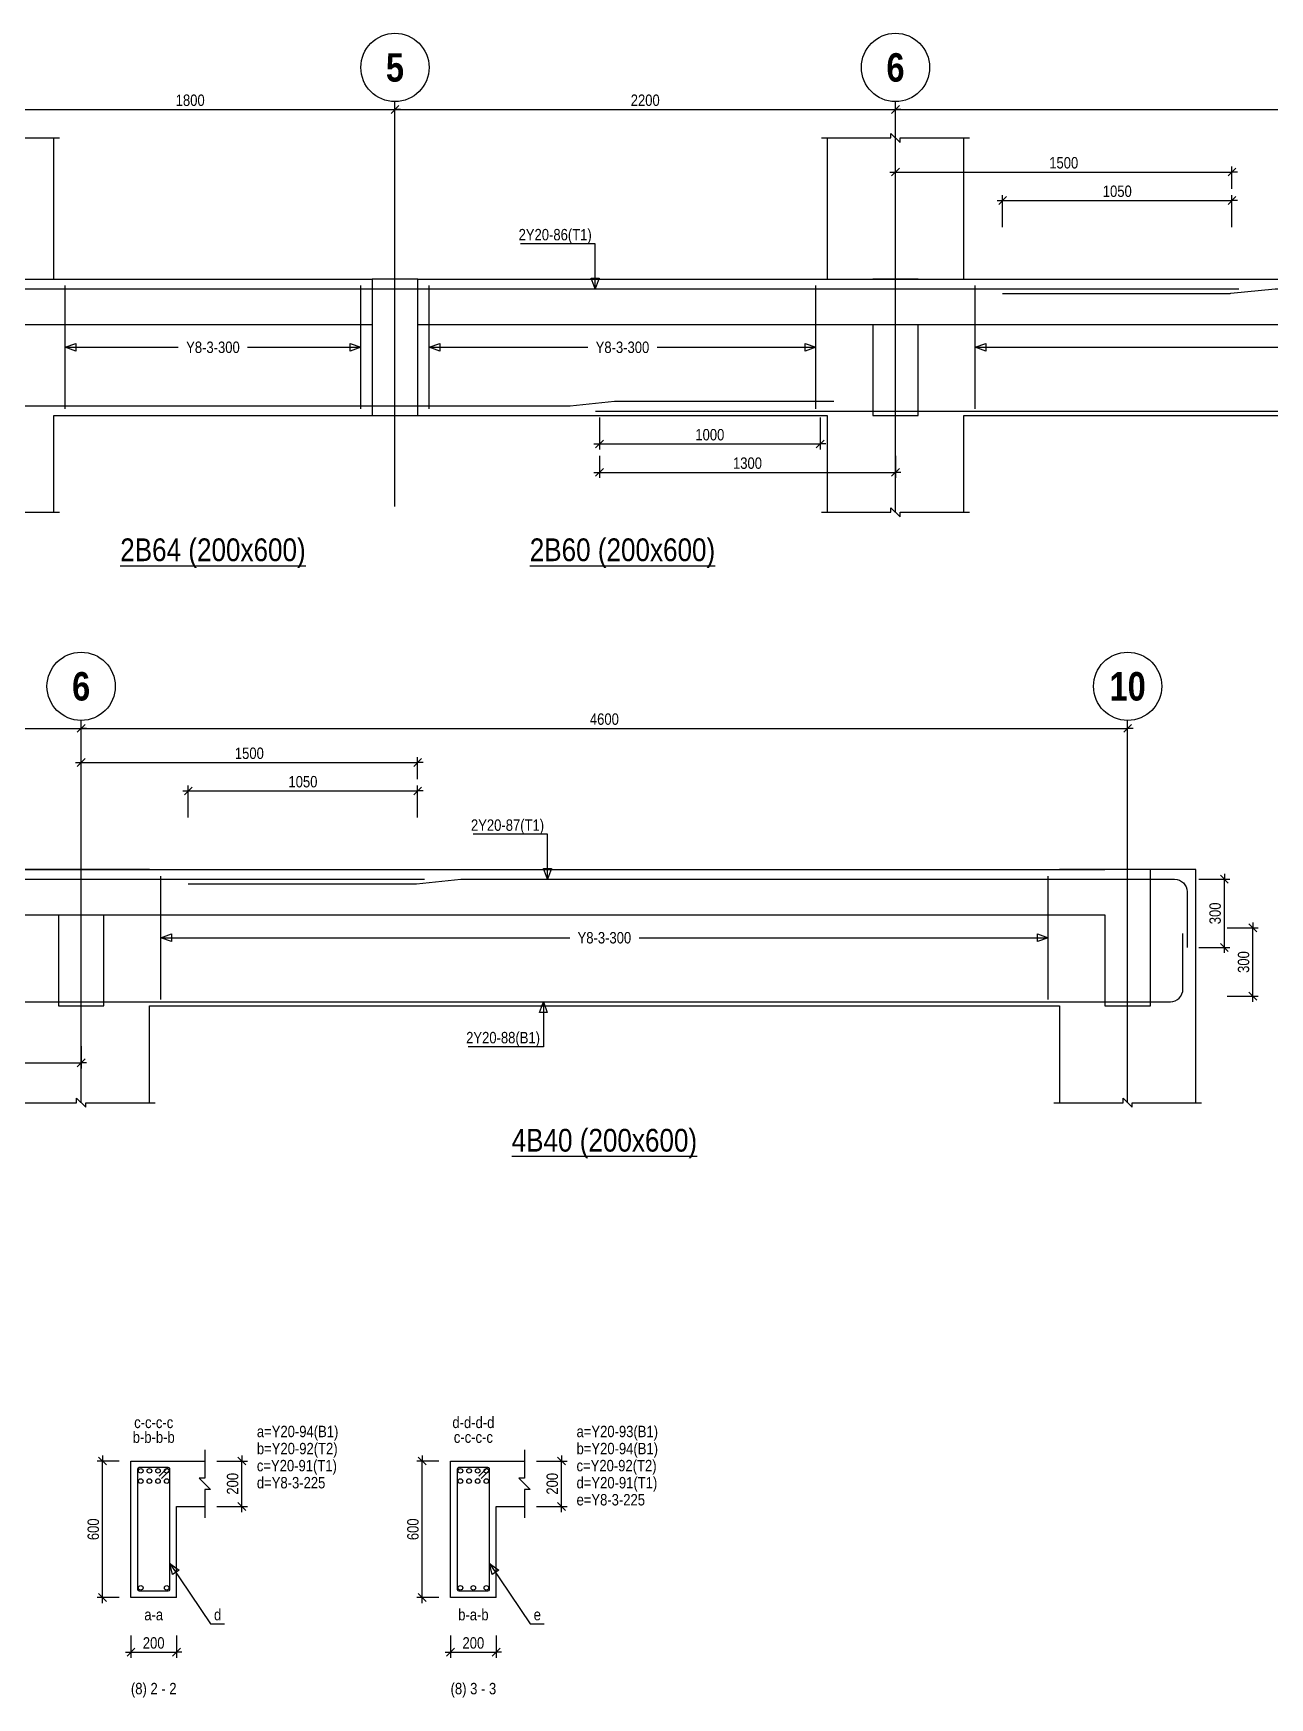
# Model space of a CAD drawing. Extents: x 0 to 206258, y -403073 to 0.
# Drawn here: x 71589 to 82458, y -348394 to -333764 of the extents above; entities that cross this region are included whole.
import ezdxf
from ezdxf.enums import TextEntityAlignment as Align
from ezdxf.lldxf.tags import DXFTag

# ---------------------------------------------------------------- set-up
doc = ezdxf.new("R2010")
doc.units = 0
doc.header["$LTSCALE"] = 1000
for name, color, linetype in [('Axis Circle(Dir 2)', 150, 'Continuous'), ('Axis Label(Dir 1)', 7, 'Continuous'), ('Axis Line(Dir 2)', 150, 'CENTER2'), ('Break Line', 5, 'Continuous'), ('Dimension Line', 5, 'Continuous'), ('Front Elevation Line', 40, 'Continuous'), ('Leader Line', 5, 'Continuous'), ('Link Line', 3, 'Continuous'), ('Rebar Label', 6, 'Continuous'), ('Rebar Line', 7, 'Continuous'), ('Section Label', 1, 'Continuous'), ('Top Rebar Label', 6, 'Continuous'), ('Top Rebar Line', 7, 'Continuous')]:
    doc.layers.add(name, color=color, linetype=linetype)
for name, color, linetype, true_color in [('Back Elevation Line', 191, 'HIDDEN2', 0xd4aaff), ('Beam Label(D)', 94, 'Continuous', 0x008100), ('Beam Line(D)', 112, 'Continuous', 0x00bd5e), ('Link Label', 94, 'Continuous', 0x008100)]:
    doc.layers.add(name, color=color, linetype=linetype, true_color=true_color)
doc.styles.add('Axis Label(Dir 1)', font='ARIALNB.TTF', dxfattribs={"height": 250})
doc.styles.add('Beam Label(D)', font='ARIALN.TTF', dxfattribs={"height": 200})
doc.styles.add('Dimension Text', font='ARIALN.TTF', dxfattribs={"height": 100})
doc.styles.add('Link Label', font='ARIALN.TTF', dxfattribs={"height": 100})
doc.styles.add('Rebar Label', font='ARIALN.TTF', dxfattribs={"height": 100})
doc.styles.add('Section Label', font='ARIALN.TTF', dxfattribs={"height": 100})
doc.styles.add('Top Rebar Label', font='ARIALN.TTF', dxfattribs={"height": 100})
tags = doc.linetypes.add('CENTER2', pattern=[1.125, 0.75, -0.125, 0.125, -0.125]).pattern_tags.tags
tags[10:11] = [DXFTag(74, 4), DXFTag(75, 0), DXFTag(340, '0'), DXFTag(46, 0.0), DXFTag(50, 0.0), DXFTag(44, 0.0), DXFTag(45, 0.0)]
tags[8:9] = [DXFTag(74, 4), DXFTag(75, 0), DXFTag(340, '0'), DXFTag(46, 0.0), DXFTag(50, 0.0), DXFTag(44, 0.0), DXFTag(45, 0.0)]
tags[6:7] = [DXFTag(74, 4), DXFTag(75, 0), DXFTag(340, '0'), DXFTag(46, 0.0), DXFTag(50, 0.0), DXFTag(44, 0.0), DXFTag(45, 0.0)]
tags[4:5] = [DXFTag(74, 4), DXFTag(75, 0), DXFTag(340, '0'), DXFTag(46, 0.0), DXFTag(50, 0.0), DXFTag(44, 0.0), DXFTag(45, 0.0)]
tags = doc.linetypes.add('HIDDEN2', pattern=[0.1875, 0.125, -0.0625]).pattern_tags.tags
tags[6:7] = [DXFTag(74, 4), DXFTag(75, 0), DXFTag(340, '0'), DXFTag(46, 0.0), DXFTag(50, 0.0), DXFTag(44, 0.0), DXFTag(45, 0.0)]
tags[4:5] = [DXFTag(74, 4), DXFTag(75, 0), DXFTag(340, '0'), DXFTag(46, 0.0), DXFTag(50, 0.0), DXFTag(44, 0.0), DXFTag(45, 0.0)]
doc.dimstyles.new('BEAM', dxfattribs={"dimtxt": 100, "dimasz": 30, "dimexe": 48.3, "dimexo": 103.5, "dimgap": 30, "dimtad": 1, "dimtoh": 1, "dimdec": 1, "dimlfac": 0.5, "dimdsep": 46, "dimtxsty": 'Dimension Text', "dimblk": 'PCDIM_TICK', "dimcen": 0.09, "dimclrd": 5, "dimclre": 5, "dimclrt": 5, "dimadec": 1, "dimazin": 0, "dimtp": 1, "dimtm": 1, "dimtfac": 1, "dimtdec": 4, "dimtofl": 0, "dimtmove": 0, "dimatfit": 3, "dimfxl": 1, "dimtolj": 1, "dimtzin": 0, "dimarcsym": 0})

# ---------------------------------------------------------------- blocks, each defined once
blk = doc.blocks.new('PCDIM_TICK')
at = {"layer": 'Dimension Line', "color": 0, "transparency": 33554687}
for p, q in [((1.15, 1.15), (-1.15, -1.15)), ((1.61, 0), (0, 0))]:
    blk.add_line(p, q, dxfattribs=at)
blk = doc.blocks.new('*U4071')
at = {"layer": 'Dimension Line', "color": 5, "true_color": 0x0000ff, "transparency": 16777216}
for p, q in [((71168, -334581), (71168, -334386)), ((71168, -334434), (74768, -334434)), ((74768, -334581), (74768, -334386))]:
    blk.add_line(p, q, dxfattribs=at)
at = {"layer": 'Dimension Line', "color": 5, "true_color": 0x0000ff, "transparency": 16777216, "xscale": 30, "yscale": 30, "rotation": 180.0000000000004}
blk.add_blockref('PCDIM_TICK', (71168, -334434), dxfattribs=at)
at = {"layer": 'Dimension Line', "color": 5, "true_color": 0x0000ff, "transparency": 16777216, "xscale": 30, "yscale": 30}
blk.add_blockref('PCDIM_TICK', (74768, -334434), dxfattribs=at)
at = {"layer": 'Dimension Line', "color": 5, "true_color": 0x0000ff, "transparency": 16777216, "insert": (72968, -334404), "char_height": 100, "width": 238.4, "attachment_point": 8, "style": 'Dimension Text'}
blk.add_mtext('1800', dxfattribs=at)
blk = doc.blocks.new('*U4072')
at = {"layer": 'Dimension Line', "color": 5, "true_color": 0x0000ff, "transparency": 16777216}
for p, q in [((76566, -337142), (76566, -337423)), ((78506, -337142), (78506, -337423)), ((76566, -337374), (78506, -337374))]:
    blk.add_line(p, q, dxfattribs=at)
at = {"layer": 'Dimension Line', "color": 5, "true_color": 0x0000ff, "transparency": 16777216, "xscale": 30, "yscale": 30, "rotation": 180.0000000000004}
blk.add_blockref('PCDIM_TICK', (76566, -337374), dxfattribs=at)
at = {"layer": 'Dimension Line', "color": 5, "true_color": 0x0000ff, "transparency": 16777216, "xscale": 30, "yscale": 30}
blk.add_blockref('PCDIM_TICK', (78506, -337374), dxfattribs=at)
at = {"layer": 'Dimension Line', "color": 5, "true_color": 0x0000ff, "transparency": 16777216, "insert": (77536, -337344), "char_height": 100, "width": 238.4, "attachment_point": 8, "style": 'Dimension Text'}
blk.add_mtext('1000', dxfattribs=at)
blk = doc.blocks.new('*U4073')
at = {"layer": 'Dimension Line', "color": 5, "true_color": 0x0000ff, "transparency": 16777216}
for p, q in [((76566, -337478), (76566, -337673)), ((79168, -337478), (79168, -337673)), ((76566, -337624), (79168, -337624))]:
    blk.add_line(p, q, dxfattribs=at)
at = {"layer": 'Dimension Line', "color": 5, "true_color": 0x0000ff, "transparency": 16777216, "xscale": 30, "yscale": 30, "rotation": 180.0000000000004}
blk.add_blockref('PCDIM_TICK', (76566, -337624), dxfattribs=at)
at = {"layer": 'Dimension Line', "color": 5, "true_color": 0x0000ff, "transparency": 16777216, "xscale": 30, "yscale": 30}
blk.add_blockref('PCDIM_TICK', (79168, -337624), dxfattribs=at)
at = {"layer": 'Dimension Line', "color": 5, "true_color": 0x0000ff, "transparency": 16777216, "insert": (77867, -337594), "char_height": 100, "width": 238.4, "attachment_point": 8, "style": 'Dimension Text'}
blk.add_mtext('1300', dxfattribs=at)
blk = doc.blocks.new('*U4074')
at = {"layer": 'Dimension Line', "color": 5, "true_color": 0x0000ff, "transparency": 16777216}
for p, q in [((74768, -334581), (74768, -334386)), ((74768, -334434), (79168, -334434)), ((79168, -334581), (79168, -334386))]:
    blk.add_line(p, q, dxfattribs=at)
at = {"layer": 'Dimension Line', "color": 5, "true_color": 0x0000ff, "transparency": 16777216, "xscale": 30, "yscale": 30, "rotation": 180.0000000000004}
blk.add_blockref('PCDIM_TICK', (74768, -334434), dxfattribs=at)
at = {"layer": 'Dimension Line', "color": 5, "true_color": 0x0000ff, "transparency": 16777216, "xscale": 30, "yscale": 30}
blk.add_blockref('PCDIM_TICK', (79168, -334434), dxfattribs=at)
at = {"layer": 'Dimension Line', "color": 5, "true_color": 0x0000ff, "transparency": 16777216, "insert": (76968, -334404), "char_height": 100, "width": 247.25, "attachment_point": 8, "style": 'Dimension Text'}
blk.add_mtext('2200', dxfattribs=at)
blk = doc.blocks.new('*U4075')
at = {"layer": 'Dimension Line', "color": 5, "true_color": 0x0000ff, "transparency": 16777216}
for p, q in [((80110, -335467), (80110, -335186)), ((80110, -335234), (82126, -335234)), ((82126, -335467), (82126, -335186))]:
    blk.add_line(p, q, dxfattribs=at)
at = {"layer": 'Dimension Line', "color": 5, "true_color": 0x0000ff, "transparency": 16777216, "xscale": 30, "yscale": 30, "rotation": 180.0000000000004}
blk.add_blockref('PCDIM_TICK', (80110, -335234), dxfattribs=at)
at = {"layer": 'Dimension Line', "color": 5, "true_color": 0x0000ff, "transparency": 16777216, "xscale": 30, "yscale": 30}
blk.add_blockref('PCDIM_TICK', (82126, -335234), dxfattribs=at)
at = {"layer": 'Dimension Line', "color": 5, "true_color": 0x0000ff, "transparency": 16777216, "insert": (81118, -335204), "char_height": 100, "width": 238.4, "attachment_point": 8, "style": 'Dimension Text'}
blk.add_mtext('1050', dxfattribs=at)
blk = doc.blocks.new('*U4076')
at = {"layer": 'Dimension Line', "color": 5, "true_color": 0x0000ff, "transparency": 16777216}
for p, q in [((79168, -335131), (79168, -334936)), ((79168, -334984), (82126, -334984)), ((82126, -335131), (82126, -334936))]:
    blk.add_line(p, q, dxfattribs=at)
at = {"layer": 'Dimension Line', "color": 5, "true_color": 0x0000ff, "transparency": 16777216, "xscale": 30, "yscale": 30, "rotation": 180.0000000000004}
blk.add_blockref('PCDIM_TICK', (79168, -334984), dxfattribs=at)
at = {"layer": 'Dimension Line', "color": 5, "true_color": 0x0000ff, "transparency": 16777216, "xscale": 30, "yscale": 30}
blk.add_blockref('PCDIM_TICK', (82126, -334984), dxfattribs=at)
at = {"layer": 'Dimension Line', "color": 5, "true_color": 0x0000ff, "transparency": 16777216, "insert": (80647, -334954), "char_height": 100, "width": 238.4, "attachment_point": 8, "style": 'Dimension Text'}
blk.add_mtext('1500', dxfattribs=at)
blk = doc.blocks.new('*U4079')
at = {"layer": 'Dimension Line', "color": 5, "true_color": 0x0000ff, "transparency": 16777216}
for p, q in [((79168, -334581), (79168, -334386)), ((79168, -334434), (88368, -334434)), ((88368, -334581), (88368, -334386))]:
    blk.add_line(p, q, dxfattribs=at)
at = {"layer": 'Dimension Line', "color": 5, "true_color": 0x0000ff, "transparency": 16777216, "xscale": 30, "yscale": 30, "rotation": 180.0000000000004}
blk.add_blockref('PCDIM_TICK', (79168, -334434), dxfattribs=at)
at = {"layer": 'Dimension Line', "color": 5, "true_color": 0x0000ff, "transparency": 16777216, "xscale": 30, "yscale": 30}
blk.add_blockref('PCDIM_TICK', (88368, -334434), dxfattribs=at)
at = {"layer": 'Dimension Line', "color": 5, "true_color": 0x0000ff, "transparency": 16777216, "insert": (83768, -334404), "char_height": 100, "width": 249.2, "attachment_point": 8, "style": 'Dimension Text'}
blk.add_mtext('4600', dxfattribs=at)
blk = doc.blocks.new('*U4123')
at = {"layer": 'Dimension Line', "color": 5, "true_color": 0x0000ff, "transparency": 16777216}
for p, q in [((69407, -342668), (69407, -342863)), ((72009, -342668), (72009, -342863)), ((69407, -342814), (72009, -342814))]:
    blk.add_line(p, q, dxfattribs=at)
at = {"layer": 'Dimension Line', "color": 5, "true_color": 0x0000ff, "transparency": 16777216, "xscale": 30, "yscale": 30, "rotation": 180.0000000000004}
blk.add_blockref('PCDIM_TICK', (69407, -342814), dxfattribs=at)
at = {"layer": 'Dimension Line', "color": 5, "true_color": 0x0000ff, "transparency": 16777216, "xscale": 30, "yscale": 30}
blk.add_blockref('PCDIM_TICK', (72009, -342814), dxfattribs=at)
at = {"layer": 'Dimension Line', "color": 5, "true_color": 0x0000ff, "transparency": 16777216, "insert": (70708, -342784), "char_height": 100, "width": 238.4, "attachment_point": 8, "style": 'Dimension Text'}
blk.add_mtext('1300', dxfattribs=at)
blk = doc.blocks.new('*U4124')
at = {"layer": 'Dimension Line', "color": 5, "true_color": 0x0000ff, "transparency": 16777216}
for p, q in [((67609, -340021), (67609, -339826)), ((72009, -340021), (72009, -339826)), ((67609, -339874), (72009, -339874))]:
    blk.add_line(p, q, dxfattribs=at)
at = {"layer": 'Dimension Line', "color": 5, "true_color": 0x0000ff, "transparency": 16777216, "xscale": 30, "yscale": 30, "rotation": 180.0000000000004}
blk.add_blockref('PCDIM_TICK', (67609, -339874), dxfattribs=at)
at = {"layer": 'Dimension Line', "color": 5, "true_color": 0x0000ff, "transparency": 16777216, "xscale": 30, "yscale": 30}
blk.add_blockref('PCDIM_TICK', (72009, -339874), dxfattribs=at)
at = {"layer": 'Dimension Line', "color": 5, "true_color": 0x0000ff, "transparency": 16777216, "insert": (69809, -339844), "char_height": 100, "width": 247.25, "attachment_point": 8, "style": 'Dimension Text'}
blk.add_mtext('2200', dxfattribs=at)
blk = doc.blocks.new('*U4125')
at = {"layer": 'Dimension Line', "color": 5, "true_color": 0x0000ff, "transparency": 16777216}
for p, q in [((72951, -340657), (72951, -340376)), ((72951, -340424), (74967, -340424)), ((74967, -340657), (74967, -340376))]:
    blk.add_line(p, q, dxfattribs=at)
at = {"layer": 'Dimension Line', "color": 5, "true_color": 0x0000ff, "transparency": 16777216, "xscale": 30, "yscale": 30, "rotation": 180.0000000000004}
blk.add_blockref('PCDIM_TICK', (72951, -340424), dxfattribs=at)
at = {"layer": 'Dimension Line', "color": 5, "true_color": 0x0000ff, "transparency": 16777216, "xscale": 30, "yscale": 30}
blk.add_blockref('PCDIM_TICK', (74967, -340424), dxfattribs=at)
at = {"layer": 'Dimension Line', "color": 5, "true_color": 0x0000ff, "transparency": 16777216, "insert": (73959, -340394), "char_height": 100, "width": 238.4, "attachment_point": 8, "style": 'Dimension Text'}
blk.add_mtext('1050', dxfattribs=at)
blk = doc.blocks.new('*U4126')
at = {"layer": 'Dimension Line', "color": 5, "true_color": 0x0000ff, "transparency": 16777216}
for p, q in [((72009, -340321), (72009, -340126)), ((74967, -340321), (74967, -340126)), ((72009, -340174), (74967, -340174))]:
    blk.add_line(p, q, dxfattribs=at)
at = {"layer": 'Dimension Line', "color": 5, "true_color": 0x0000ff, "transparency": 16777216, "xscale": 30, "yscale": 30, "rotation": 180.0000000000004}
blk.add_blockref('PCDIM_TICK', (72009, -340174), dxfattribs=at)
at = {"layer": 'Dimension Line', "color": 5, "true_color": 0x0000ff, "transparency": 16777216, "xscale": 30, "yscale": 30}
blk.add_blockref('PCDIM_TICK', (74967, -340174), dxfattribs=at)
at = {"layer": 'Dimension Line', "color": 5, "true_color": 0x0000ff, "transparency": 16777216, "insert": (73488, -340144), "char_height": 100, "width": 238.4, "attachment_point": 8, "style": 'Dimension Text'}
blk.add_mtext('1500', dxfattribs=at)
blk = doc.blocks.new('*U4127')
at = {"layer": 'Dimension Line', "color": 5, "true_color": 0x0000ff, "transparency": 16777216}
for p, q in [((81835, -341200), (82107, -341200)), ((82059, -341800), (82059, -341200)), ((81835, -341800), (82107, -341800))]:
    blk.add_line(p, q, dxfattribs=at)
at = {"layer": 'Dimension Line', "color": 5, "true_color": 0x0000ff, "transparency": 16777216, "xscale": 30, "yscale": 30}
for p, rotation in [((82059, -341200), 89.99999999999447), ((82059, -341800), 269.9999999999834)]:
    blk.add_blockref('PCDIM_TICK', p, dxfattribs=dict(at, rotation=rotation))
at = {"layer": 'Dimension Line', "color": 5, "true_color": 0x0000ff, "transparency": 16777216, "insert": (82029, -341500), "char_height": 100, "width": 181.5, "attachment_point": 8, "rotation": 90, "style": 'Dimension Text'}
blk.add_mtext('300', dxfattribs=at)
blk = doc.blocks.new('*U4128')
at = {"layer": 'Dimension Line', "color": 5, "true_color": 0x0000ff, "transparency": 16777216}
for p, q in [((82085, -341628), (82357, -341628)), ((82309, -342228), (82309, -341628)), ((82085, -342228), (82357, -342228))]:
    blk.add_line(p, q, dxfattribs=at)
at = {"layer": 'Dimension Line', "color": 5, "true_color": 0x0000ff, "transparency": 16777216, "xscale": 30, "yscale": 30}
for p, rotation in [((82309, -341628), 89.99999999999447), ((82309, -342228), 269.9999999999834)]:
    blk.add_blockref('PCDIM_TICK', p, dxfattribs=dict(at, rotation=rotation))
at = {"layer": 'Dimension Line', "color": 5, "true_color": 0x0000ff, "transparency": 16777216, "insert": (82279, -341928), "char_height": 100, "width": 181.5, "attachment_point": 8, "rotation": 90, "style": 'Dimension Text'}
blk.add_mtext('300', dxfattribs=at)
blk = doc.blocks.new('*U4129')
at = {"layer": 'Dimension Line', "color": 5, "true_color": 0x0000ff, "transparency": 16777216}
for p, q in [((72009, -340021), (72009, -339826)), ((81209, -340021), (81209, -339826)), ((72009, -339874), (81209, -339874))]:
    blk.add_line(p, q, dxfattribs=at)
at = {"layer": 'Dimension Line', "color": 5, "true_color": 0x0000ff, "transparency": 16777216, "xscale": 30, "yscale": 30, "rotation": 180.0000000000004}
blk.add_blockref('PCDIM_TICK', (72009, -339874), dxfattribs=at)
at = {"layer": 'Dimension Line', "color": 5, "true_color": 0x0000ff, "transparency": 16777216, "xscale": 30, "yscale": 30}
blk.add_blockref('PCDIM_TICK', (81209, -339874), dxfattribs=at)
at = {"layer": 'Dimension Line', "color": 5, "true_color": 0x0000ff, "transparency": 16777216, "insert": (76609, -339844), "char_height": 100, "width": 249.2, "attachment_point": 8, "style": 'Dimension Text'}
blk.add_mtext('4600', dxfattribs=at)
blk = doc.blocks.new('*U4180')
at = {"layer": 'Dimension Line', "color": 5, "true_color": 0x0000ff, "transparency": 16777216}
for p, q in [((73201, -346314), (73471, -346314)), ((73422, -346714), (73422, -346314)), ((73201, -346714), (73471, -346714))]:
    blk.add_line(p, q, dxfattribs=at)
at = {"layer": 'Dimension Line', "color": 5, "true_color": 0x0000ff, "transparency": 16777216, "xscale": 30, "yscale": 30}
for p, rotation in [((73422, -346314), 89.99999999999447), ((73422, -346714), 269.9999999999834)]:
    blk.add_blockref('PCDIM_TICK', p, dxfattribs=dict(at, rotation=rotation))
at = {"layer": 'Dimension Line', "color": 5, "true_color": 0x0000ff, "transparency": 16777216, "insert": (73392, -346514), "char_height": 100, "width": 182.77, "attachment_point": 8, "rotation": 90, "style": 'Dimension Text'}
blk.add_mtext('200', dxfattribs=at)
blk = doc.blocks.new('*U4181')
at = {"layer": 'Dimension Line', "color": 5, "true_color": 0x0000ff, "transparency": 16777216}
for p, q in [((72344, -346314), (72149, -346314)), ((72197, -347514), (72197, -346314)), ((72344, -347514), (72149, -347514))]:
    blk.add_line(p, q, dxfattribs=at)
at = {"layer": 'Dimension Line', "color": 5, "true_color": 0x0000ff, "transparency": 16777216, "xscale": 30, "yscale": 30}
for p, rotation in [((72197, -346314), 89.99999999999447), ((72197, -347514), 269.9999999999834)]:
    blk.add_blockref('PCDIM_TICK', p, dxfattribs=dict(at, rotation=rotation))
at = {"layer": 'Dimension Line', "color": 5, "true_color": 0x0000ff, "transparency": 16777216, "insert": (72167, -346914), "char_height": 100, "width": 181.97, "attachment_point": 8, "rotation": 90, "style": 'Dimension Text'}
blk.add_mtext('600', dxfattribs=at)
blk = doc.blocks.new('*U4182')
at = {"layer": 'Dimension Line', "color": 5, "true_color": 0x0000ff, "transparency": 16777216}
for p, q in [((72447, -347848), (72447, -348043)), ((72847, -347848), (72847, -348043)), ((72447, -347994), (72847, -347994))]:
    blk.add_line(p, q, dxfattribs=at)
at = {"layer": 'Dimension Line', "color": 5, "true_color": 0x0000ff, "transparency": 16777216, "xscale": 30, "yscale": 30, "rotation": 180.0000000000004}
blk.add_blockref('PCDIM_TICK', (72447, -347994), dxfattribs=at)
at = {"layer": 'Dimension Line', "color": 5, "true_color": 0x0000ff, "transparency": 16777216, "xscale": 30, "yscale": 30}
blk.add_blockref('PCDIM_TICK', (72847, -347994), dxfattribs=at)
at = {"layer": 'Dimension Line', "color": 5, "true_color": 0x0000ff, "transparency": 16777216, "insert": (72647, -347964), "char_height": 100, "width": 182.77, "attachment_point": 8, "style": 'Dimension Text'}
blk.add_mtext('200', dxfattribs=at)
blk = doc.blocks.new('*U4183')
at = {"layer": 'Dimension Line', "color": 5, "true_color": 0x0000ff, "transparency": 16777216}
for p, q in [((76011, -346314), (76281, -346314)), ((76232, -346714), (76232, -346314)), ((76011, -346714), (76281, -346714))]:
    blk.add_line(p, q, dxfattribs=at)
at = {"layer": 'Dimension Line', "color": 5, "true_color": 0x0000ff, "transparency": 16777216, "xscale": 30, "yscale": 30}
for p, rotation in [((76232, -346314), 89.99999999999447), ((76232, -346714), 269.9999999999834)]:
    blk.add_blockref('PCDIM_TICK', p, dxfattribs=dict(at, rotation=rotation))
at = {"layer": 'Dimension Line', "color": 5, "true_color": 0x0000ff, "transparency": 16777216, "insert": (76202, -346514), "char_height": 100, "width": 182.77, "attachment_point": 8, "rotation": 90, "style": 'Dimension Text'}
blk.add_mtext('200', dxfattribs=at)
blk = doc.blocks.new('*U4184')
at = {"layer": 'Dimension Line', "color": 5, "true_color": 0x0000ff, "transparency": 16777216}
for p, q in [((75154, -346314), (74959, -346314)), ((75007, -347514), (75007, -346314)), ((75154, -347514), (74959, -347514))]:
    blk.add_line(p, q, dxfattribs=at)
at = {"layer": 'Dimension Line', "color": 5, "true_color": 0x0000ff, "transparency": 16777216, "xscale": 30, "yscale": 30}
for p, rotation in [((75007, -346314), 89.99999999999447), ((75007, -347514), 269.9999999999834)]:
    blk.add_blockref('PCDIM_TICK', p, dxfattribs=dict(at, rotation=rotation))
at = {"layer": 'Dimension Line', "color": 5, "true_color": 0x0000ff, "transparency": 16777216, "insert": (74977, -346914), "char_height": 100, "width": 181.97, "attachment_point": 8, "rotation": 90, "style": 'Dimension Text'}
blk.add_mtext('600', dxfattribs=at)
blk = doc.blocks.new('*U4185')
at = {"layer": 'Dimension Line', "color": 5, "true_color": 0x0000ff, "transparency": 16777216}
for p, q in [((75257, -347848), (75257, -348043)), ((75657, -347848), (75657, -348043)), ((75257, -347994), (75657, -347994))]:
    blk.add_line(p, q, dxfattribs=at)
at = {"layer": 'Dimension Line', "color": 5, "true_color": 0x0000ff, "transparency": 16777216, "xscale": 30, "yscale": 30, "rotation": 180.0000000000004}
blk.add_blockref('PCDIM_TICK', (75257, -347994), dxfattribs=at)
at = {"layer": 'Dimension Line', "color": 5, "true_color": 0x0000ff, "transparency": 16777216, "xscale": 30, "yscale": 30}
blk.add_blockref('PCDIM_TICK', (75657, -347994), dxfattribs=at)
at = {"layer": 'Dimension Line', "color": 5, "true_color": 0x0000ff, "transparency": 16777216, "insert": (75457, -347964), "char_height": 100, "width": 182.77, "attachment_point": 8, "style": 'Dimension Text'}
blk.add_mtext('200', dxfattribs=at)

msp = doc.modelspace()

# ---------------------------------------------------------------- linework, layer by layer
at = {"layer": 'Axis Circle(Dir 2)', "transparency": 33554687}
for centre in [(74767.964, -334064.284), (79167.964, -334064.284), (72009.055, -339504.284), (81209.055, -339504.284)]:
    msp.add_circle(centre, 300, dxfattribs=at)
at = {"layer": 'Axis Line(Dir 2)', "transparency": 33554687}
for points in [[(74767.964, -337924.284), (74767.964, -334364.284)], [(79167.964, -337974.284), (79167.964, -334364.284)], [(72009.055, -343164.284), (72009.055, -339804.284)], [(81209.055, -343164.284), (81209.055, -339804.284)]]:
    msp.add_lwpolyline(points, dxfattribs=at)
at = {"layer": 'Back Elevation Line', "transparency": 33554687}
for points in [[(71367.964, -335924.284), (74567.964, -335924.284)], [(74967.964, -335924.284), (74567.964, -335924.284)], [(74567.964, -335924.284), (74567.964, -337124.284)], [(74967.964, -337124.284), (74967.964, -335924.284)], [(74967.964, -335924.284), (78967.964, -335924.284)], [(79367.964, -335924.284), (78967.964, -335924.284)], [(79367.964, -335924.284), (88167.964, -335924.284)], [(71367.964, -336324.284), (74567.964, -336324.284)], [(74967.964, -336324.284), (78967.964, -336324.284)], [(78967.965, -336324.284), (78967.964, -337124.284)], [(79367.964, -337124.284), (79367.965, -336324.284)], [(79367.964, -336324.284), (88167.964, -336324.284)], [(74567.964, -337124.284), (74967.964, -337124.284)], [(78967.964, -337124.284), (79367.964, -337124.284)], [(67809.055, -341114.284), (71809.055, -341114.284)], [(72209.055, -341114.284), (71809.055, -341114.284)], [(72209.055, -341114.284), (81009.055, -341114.284)], [(81409.055, -341114.284), (81009.055, -341114.284)], [(81409.055, -342314.284), (81409.055, -341114.284)], [(67809.055, -341514.284), (71809.055, -341514.284)], [(71809.056, -341514.284), (71809.055, -342314.284)], [(72209.055, -342314.284), (72209.055, -341514.284)], [(72209.055, -341514.284), (81009.055, -341514.284)], [(81009.054, -341514.284), (81009.055, -342314.284)], [(71809.055, -342314.284), (72209.055, -342314.284)], [(81009.055, -342314.284), (81409.055, -342314.284)]]:
    msp.add_lwpolyline(points, dxfattribs=at)
at = {"layer": 'Beam Line(D)', "transparency": 33554687}
for points in [[(71767.964, -335924.284), (71767.964, -334684.284)], [(78567.963, -334684.284), (78567.964, -335924.284)], [(79767.964, -335924.284), (79767.964, -334684.284)], [(71767.964, -335924.284), (74567.964, -335924.284)], [(74967.964, -335924.284), (74567.964, -335924.284)], [(74967.964, -335924.284), (78567.964, -335924.284)], [(79767.964, -335924.284), (87767.964, -335924.284)], [(71767.964, -337974.284), (71767.964, -337124.284)], [(71767.964, -337124.284), (74567.964, -337124.284)], [(74567.964, -337124.284), (74967.964, -337124.284)], [(74967.964, -337124.284), (78567.963, -337124.284)], [(78567.963, -337124.284), (78567.963, -337974.284)], [(79767.964, -337974.284), (79767.964, -337124.284)], [(79767.964, -337124.284), (87767.964, -337124.284)], [(72609.055, -341114.284), (71409.055, -341114.284)], [(72609.055, -341114.284), (80609.055, -341114.284)], [(81809.055, -341114.284), (80609.055, -341114.284)], [(81809.056, -343164.284), (81809.055, -341114.284)], [(72609.055, -343164.284), (72609.055, -342314.284)], [(72609.055, -342314.284), (80609.055, -342314.284)], [(80609.055, -342314.284), (80609.055, -343164.284)], [(72447.202, -346314.284), (72847.202, -346314.284)], [(72847.202, -347514.284), (72447.202, -347514.284), (72447.202, -346314.284)], [(72847.202, -346314.284), (72847.202, -346314.284)], [(72847.202, -346314.284), (73097.202, -346314.284)], [(75257.441, -346314.284), (75657.441, -346314.284)], [(75657.441, -347514.284), (75257.441, -347514.284), (75257.441, -346314.284)], [(75657.441, -346314.284), (75657.441, -346314.284)], [(75657.441, -346314.284), (75907.441, -346314.284)], [(72847.202, -347514.284), (72847.202, -346714.284), (73097.202, -346714.284)], [(75657.441, -347514.284), (75657.441, -346714.284), (75907.441, -346714.284)]]:
    msp.add_lwpolyline(points, dxfattribs=at)
at = {"layer": 'Break Line', "transparency": 33554687}
for points in [[(70517.964, -334684.284), (71127.964, -334684.284), (71127.964, -334644.284), (71207.964, -334724.284), (71207.964, -334684.284), (71817.964, -334684.284)], [(78517.963, -334684.284), (79127.964, -334684.284), (79127.964, -334644.284), (79207.964, -334724.284), (79207.964, -334684.284), (79817.964, -334684.284)], [(70517.964, -337974.284), (71127.964, -337974.284), (71127.964, -337934.284), (71207.964, -338014.284), (71207.964, -337974.284), (71817.964, -337974.284)], [(78517.963, -337974.284), (79127.964, -337974.284), (79127.964, -337934.284), (79207.964, -338014.284), (79207.964, -337974.284), (79817.964, -337974.284)], [(71359.054, -343164.284), (71969.054, -343164.284), (71969.054, -343124.284), (72049.054, -343204.284), (72049.054, -343164.284), (72659.055, -343164.284)], [(80559.055, -343164.284), (81169.055, -343164.284), (81169.055, -343124.284), (81249.055, -343204.284), (81249.055, -343164.284), (81859.056, -343164.284)], [(73097.202, -346214.284), (73097.202, -346464.284), (73047.202, -346464.284), (73147.202, -346564.284), (73097.202, -346564.284), (73097.202, -346814.284)], [(75907.441, -346214.284), (75907.441, -346464.284), (75857.441, -346464.284), (75957.441, -346564.284), (75907.441, -346564.284), (75907.441, -346814.284)]]:
    msp.add_lwpolyline(points, dxfattribs=at)
at = {"layer": 'Front Elevation Line', "transparency": 33554687}
for points in [[(71367.964, -335924.284), (74567.964, -335924.284)], [(74967.964, -335924.284), (74567.964, -335924.284)], [(74967.964, -335924.284), (88167.964, -335924.284)], [(71367.964, -336324.284), (74567.964, -336324.284)], [(74567.964, -336324.284), (74567.964, -337124.284)], [(74967.964, -337124.284), (74967.964, -336324.284)], [(74967.964, -336324.284), (88167.964, -336324.284)], [(74567.964, -337124.284), (74967.964, -337124.284)], [(67809.055, -341114.284), (81009.055, -341114.284)], [(81409.055, -341114.284), (81009.055, -341114.284)], [(81409.055, -342314.284), (81409.055, -341114.284)], [(67809.055, -341514.284), (81009.055, -341514.284)], [(81009.054, -341514.284), (81009.055, -342314.284)], [(81009.055, -342314.284), (81409.055, -342314.284)]]:
    msp.add_lwpolyline(points, dxfattribs=at)
at = {"layer": 'Leader Line', "transparency": 33554687}
for points in [[(76527.964, -336010.284), (76527.965, -335614.284), (75872.974, -335614.284)], [(76493.762, -335916.314), (76562.166, -335916.314), (76527.964, -336010.284), (76493.762, -335916.314)], [(71867.965, -336524.284), (71961.934, -336490.082), (71961.934, -336558.486), (71867.965, -336524.284), (72863.32, -336524.284)], [(73472.608, -336524.284), (74467.964, -336524.284), (74373.995, -336558.486), (74373.995, -336490.082), (74467.964, -336524.284)], [(75067.964, -336524.284), (75161.934, -336490.082), (75161.934, -336558.486), (75067.964, -336524.284), (76463.32, -336524.284)], [(77072.608, -336524.284), (78467.963, -336524.284), (78373.994, -336558.486), (78373.994, -336490.082), (78467.963, -336524.284)], [(79867.965, -336524.284), (79961.934, -336490.082), (79961.934, -336558.486), (79867.965, -336524.284), (83463.32, -336524.284)], [(76109.055, -341200.284), (76109.055, -340804.284), (75454.064, -340804.284)], [(76074.853, -341106.314), (76143.257, -341106.314), (76109.055, -341200.284), (76074.853, -341106.314)], [(72709.055, -341714.284), (72803.024, -341680.082), (72803.024, -341748.486), (72709.055, -341714.284), (76304.411, -341714.284)], [(76913.699, -341714.284), (80509.054, -341714.284), (80415.085, -341748.486), (80415.085, -341680.082), (80509.054, -341714.284)], [(76073.147, -342276.353), (76073.147, -342672.353), (75410.474, -342672.353)], [(76107.349, -342370.322), (76038.945, -342370.322), (76073.147, -342276.353), (76107.349, -342370.322)], [(72870.143, -347273.009), (72813.459, -347311.297), (72789.202, -347214.284), (72870.143, -347273.009)], [(72789.202, -347214.284), (73147.202, -347744.284), (73268.014, -347744.284)], [(75680.381, -347273.008), (75623.697, -347311.297), (75599.44, -347214.283), (75680.381, -347273.008)], [(75599.44, -347214.283), (75957.441, -347744.284), (76078.252, -347744.284)]]:
    msp.add_lwpolyline(points, dxfattribs=at)
at = {"layer": 'Link Line', "transparency": 33554687}
for p, q in [((71867.965, -337066.284), (71867.965, -335982.284)), ((74467.964, -337066.284), (74467.964, -335982.284)), ((75067.964, -337066.284), (75067.964, -335982.284)), ((78467.963, -337066.284), (78467.963, -335982.284)), ((79867.965, -337066.284), (79867.965, -335982.284)), ((72709.055, -342256.284), (72709.055, -341172.284)), ((80509.054, -342256.284), (80509.054, -341172.284))]:
    msp.add_line(p, q, dxfattribs=at)
for points in [[(72714.391, -346466.894), (72785.102, -346396.183, 0.668178638), (72775.202, -346372.284), (72519.202, -346372.284, 0.414213562), (72505.202, -346386.284), (72505.202, -347442.284, 0.414213562), (72519.202, -347456.284), (72775.202, -347456.284, 0.414213562), (72789.202, -347442.284), (72789.202, -346386.284, 0.668178638), (72765.303, -346376.384), (72694.592, -346447.095)], [(75524.63, -346466.894), (75595.34, -346396.183, 0.668178638), (75585.441, -346372.284), (75329.441, -346372.284, 0.414213562), (75315.441, -346386.284), (75315.441, -347442.284, 0.414213562), (75329.441, -347456.284), (75585.441, -347456.284, 0.414213562), (75599.441, -347442.284), (75599.441, -346386.284, 0.668178638), (75575.541, -346376.384), (75504.831, -346447.095)]]:
    msp.add_lwpolyline(points, format="xyb", dxfattribs=at)
at = {"layer": 'Rebar Line', "transparency": 33554687}
for points in [[(60365.964, -336438.284), (60365.964, -336928.328, 0.414213562), (60475.92, -337038.284), (76296.481, -337038.284, 0.024922321), (76307.422, -337037.738), (76696.508, -336998.829, -0.024922321), (76707.449, -336998.284), (78625.964, -336998.284)], [(76530.057, -337086.353), (88744.102, -337086.353, 0.414213813), (88854.058, -336976.397), (88854.058, -336486.353)], [(69371.147, -342276.353), (81585.193, -342276.353, 0.414213813), (81695.149, -342166.397), (81695.148, -341676.353)]]:
    msp.add_lwpolyline(points, format="xyb", dxfattribs=at)
for centre in [(72533.202, -346400.284), (72609.202, -346400.284), (72685.202, -346400.284), (72761.202, -346400.284), (75343.441, -346400.284), (75419.441, -346400.284), (75495.441, -346400.284), (75571.441, -346400.284), (72533.202, -346490.284), (72609.202, -346490.284), (72685.202, -346490.284), (72761.202, -346490.284), (75343.441, -346490.284), (75419.441, -346490.284), (75495.441, -346490.284), (75571.441, -346490.284), (72533.202, -347428.284), (72761.202, -347428.284), (75343.441, -347428.284), (75457.441, -347428.284), (75571.441, -347428.284)]:
    msp.add_circle(centre, 20, dxfattribs=at)
at = {"layer": 'Top Rebar Line', "transparency": 33554687}
for points in [[(60305.964, -336610.284), (60305.964, -336120.239, -0.414213562), (60415.92, -336010.284), (82185.964, -336010.284)], [(80109.966, -336050.284), (82104.482, -336050.284, 0.024922321), (82115.423, -336049.738), (82504.509, -336010.829, -0.024922321), (82515.45, -336010.284), (88780.01, -336010.284, -0.414213562), (88889.966, -336120.239), (88889.966, -336610.284)], [(53147.055, -341800.284), (53147.055, -341310.239, -0.414213562), (53257.011, -341200.284), (75027.055, -341200.284)], [(72951.056, -341240.284), (74945.572, -341240.284, 0.024922321), (74956.513, -341239.738), (75345.6, -341200.829, -0.024922321), (75356.541, -341200.284), (81621.101, -341200.284, -0.414213562), (81731.056, -341310.239), (81731.056, -341800.284)]]:
    msp.add_lwpolyline(points, format="xyb", dxfattribs=at)

# ---------------------------------------------------------------- texts
at = {"layer": 'Axis Label(Dir 1)', "transparency": 33554687, "style": 'Axis Label(Dir 1)'}
for s, p in [('5', (74767.964, -334064.284)), ('6', (79167.964, -334064.284)), ('6', (72009.055, -339504.284)), ('10', (81209.055, -339504.284))]:
    msp.add_text(s, height=250, dxfattribs=at).set_placement(p, align=Align.MIDDLE_CENTER)
at = {"layer": 'Beam Label(D)', "transparency": 33554687, "style": 'Beam Label(D)'}
for s, p in [('%%U2B64 (200x600)', (73167.964, -338204.284)), ('%%U2B60 (200x600)', (76767.964, -338204.284)), ('%%U4B40 (200x600)', (76609.055, -343394.284))]:
    msp.add_text(s, height=200, dxfattribs=at).set_placement(p, align=Align.TOP_CENTER)
at = {"layer": 'Link Label', "transparency": 33554687, "style": 'Link Label'}
for p in [(73167.964, -336524.284), (76767.964, -336524.284), (76609.055, -341714.284)]:
    msp.add_text('Y8-3-300', height=100, dxfattribs=at).set_placement(p, align=Align.MIDDLE_CENTER)
for s, p in [(' d=Y8-3-225', (73522.202, -346554.284)), (' e=Y8-3-225', (76332.441, -346704.284)), ('d', (73177.202, -347714.284)), ('e', (75987.441, -347714.284))]:
    msp.add_text(s, height=100, dxfattribs=at).set_placement(p)
at = {"layer": 'Rebar Label', "transparency": 33554687, "style": 'Rebar Label'}
msp.add_text(' 2Y20-88(B1)', height=100, dxfattribs=at).set_placement((76043.147, -342642.353), align=Align.RIGHT)
for s, p in [('c-c-c-c', (72647.202, -346054.284)), ('d-d-d-d', (75457.441, -346054.284)), ('b-b-b-b', (72647.202, -346184.284)), ('c-c-c-c', (75457.441, -346184.284)), ('b-a-b', (75457.441, -347744.284)), ('a-a', (72647.202, -347744.284))]:
    msp.add_text(s, height=100, dxfattribs=at).set_placement(p, align=Align.BOTTOM_CENTER)
for s, p in [(' a=Y20-94(B1)', (73522.202, -346104.284)), (' a=Y20-93(B1)', (76332.441, -346104.284)), (' b=Y20-94(B1)', (76332.441, -346254.284))]:
    msp.add_text(s, height=100, dxfattribs=at).set_placement(p)
at = {"layer": 'Section Label', "transparency": 33554687, "style": 'Section Label'}
for s, p in [('(8) 2 - 2', (72647.202, -348394.284)), ('(8) 3 - 3', (75457.441, -348394.284))]:
    msp.add_text(s, height=100, dxfattribs=at).set_placement(p, align=Align.BOTTOM_CENTER)
at = {"layer": 'Top Rebar Label', "transparency": 33554687, "style": 'Top Rebar Label'}
for s, p in [(' 2Y20-86(T1)', (76497.965, -335584.284)), (' 2Y20-87(T1)', (76079.055, -340774.284))]:
    msp.add_text(s, height=100, dxfattribs=at).set_placement(p, align=Align.RIGHT)
for s, p in [(' b=Y20-92(T2)', (73522.202, -346254.284)), (' c=Y20-91(T1)', (73522.202, -346404.284)), (' c=Y20-92(T2)', (76332.441, -346404.284)), (' d=Y20-91(T1)', (76332.441, -346554.284))]:
    msp.add_text(s, height=100, dxfattribs=at).set_placement(p)

# ---------------------------------------------------------------- dimensions: what is measured, and where the dimension line sits
at = {"layer": 'Dimension Line', "transparency": 33554687}
for base, p1, p2, text, picture, middle in [((72967.964, -334434.284), (71167.964, -334684.284), (74767.964, -334684.284), '1800', '*U4071', (72967.964, -334434.284)), ((76967.964, -334434.284), (74767.964, -334684.284), (79167.964, -334684.284), '2200', '*U4074', (76967.964, -334434.284)), ((83767.964, -334434.284), (79167.964, -334684.284), (88367.964, -334684.284), '4600', '*U4079', (83767.964, -334434.284)), ((80646.964, -334984.284), (79167.964, -335234.284), (82125.964, -335234.284), '1500', '*U4076', (80646.964, -334984.284)), ((81117.965, -335234.284), (80109.966, -335570.284), (82125.964, -335570.284), '1050', '*U4075', (81117.965, -335234.284)), ((77535.964, -337374.284), (76565.964, -337038.284), (78505.964, -337038.284), '1000', '*U4072', (77535.964, -337374.284)), ((77866.964, -337624.284), (76565.964, -337374.284), (79167.964, -337374.284), '1300', '*U4073', (77866.964, -337624.284)), ((69809.055, -339874.284), (67609.055, -340124.284), (72009.055, -340124.284), '2200', '*U4124', (69809.055, -339874.284)), ((76609.055, -339874.284), (72009.055, -340124.284), (81209.055, -340124.284), '4600', '*U4129', (76609.055, -339874.284)), ((73488.055, -340174.284), (72009.054, -340424.284), (74967.055, -340424.284), '1500', '*U4126', (73488.055, -340174.284)), ((73959.056, -340424.284), (72951.056, -340760.284), (74967.055, -340760.284), '1050', '*U4125', (73959.056, -340424.284)), ((70708.055, -342814.284), (69407.055, -342564.284), (72009.054, -342564.284), '1300', '*U4123', (70708.055, -342814.284)), ((72647.202, -347994.284), (72447.202, -347744.284), (72847.202, -347744.284), '200', '*U4182', (72647.202, -347994.284)), ((75457.441, -347994.284), (75257.441, -347744.284), (75657.441, -347744.284), '200', '*U4185', (75457.441, -347994.284))]:
    dim = msp.add_linear_dim(base=base, p1=p1, p2=p2, text=text, dimstyle='BEAM', override={"dimscale": 1, "dimtxt": 100, "dimasz": 30, "dimexe": 48.3, "dimexo": 103.5, "dimgap": 30, "dimtad": 1, "dimtih": 0, "dimdec": 1, "dimlfac": 0.5, "dimzin": 8, "dimlunit": 2, "dimpost": '', "dimtxsty": 'Dimension Text', "dimblk": 'PCDIM_TICK', "dimse1": 0, "dimse2": 0, "dimsd2": 0, "dimclrd": 5, "dimclre": 5, "dimclrt": 5, "dimaunit": 0, "dimadec": 1, "dimazin": 0, "dimtol": 0, "dimtp": 1, "dimtm": 1, "dimtmove": 0}, dxfattribs=at)
    dim.commit()
    dim.dimension.update_dxf_attribs({"geometry": picture, "text_midpoint": middle})
for base, p1, p2, angle, text, picture, middle in [((82059.056, -341500.284), (81731.056, -341800.284), (81731.056, -341200.284), 90, '300', '*U4127', (82059.056, -341500.284)), ((82309.056, -341928.283), (81981.056, -342228.283), (81981.056, -341628.283), 90.0000489, '300', '*U4128', (82309.056, -341928.283)), ((72197.202, -346914.284), (72447.202, -347514.284), (72447.202, -346314.284), 90, '600', '*U4181', (72197.202, -346914.284)), ((73422.202, -346514.284), (73097.202, -346714.284), (73097.202, -346314.284), 90, '200', '*U4180', (73422.202, -346514.284)), ((75007.441, -346914.284), (75257.441, -347514.284), (75257.441, -346314.284), 90, '600', '*U4184', (75007.441, -346914.284)), ((76232.441, -346514.284), (75907.441, -346714.284), (75907.441, -346314.284), 90, '200', '*U4183', (76232.441, -346514.284))]:
    dim = msp.add_linear_dim(base=base, p1=p1, p2=p2, angle=angle, text=text, dimstyle='BEAM', override={"dimscale": 1, "dimtxt": 100, "dimasz": 30, "dimexe": 48.3, "dimexo": 103.5, "dimgap": 30, "dimtad": 1, "dimtih": 0, "dimdec": 1, "dimlfac": 0.5, "dimzin": 8, "dimlunit": 2, "dimpost": '', "dimtxsty": 'Dimension Text', "dimblk": 'PCDIM_TICK', "dimse1": 0, "dimse2": 0, "dimsd2": 0, "dimclrd": 5, "dimclre": 5, "dimclrt": 5, "dimaunit": 0, "dimadec": 1, "dimazin": 0, "dimtol": 0, "dimtp": 1, "dimtm": 1, "dimtmove": 0}, dxfattribs=at)
    dim.commit()
    dim.dimension.update_dxf_attribs({"geometry": picture, "text_midpoint": middle})

doc.saveas('drawing.dxf')
